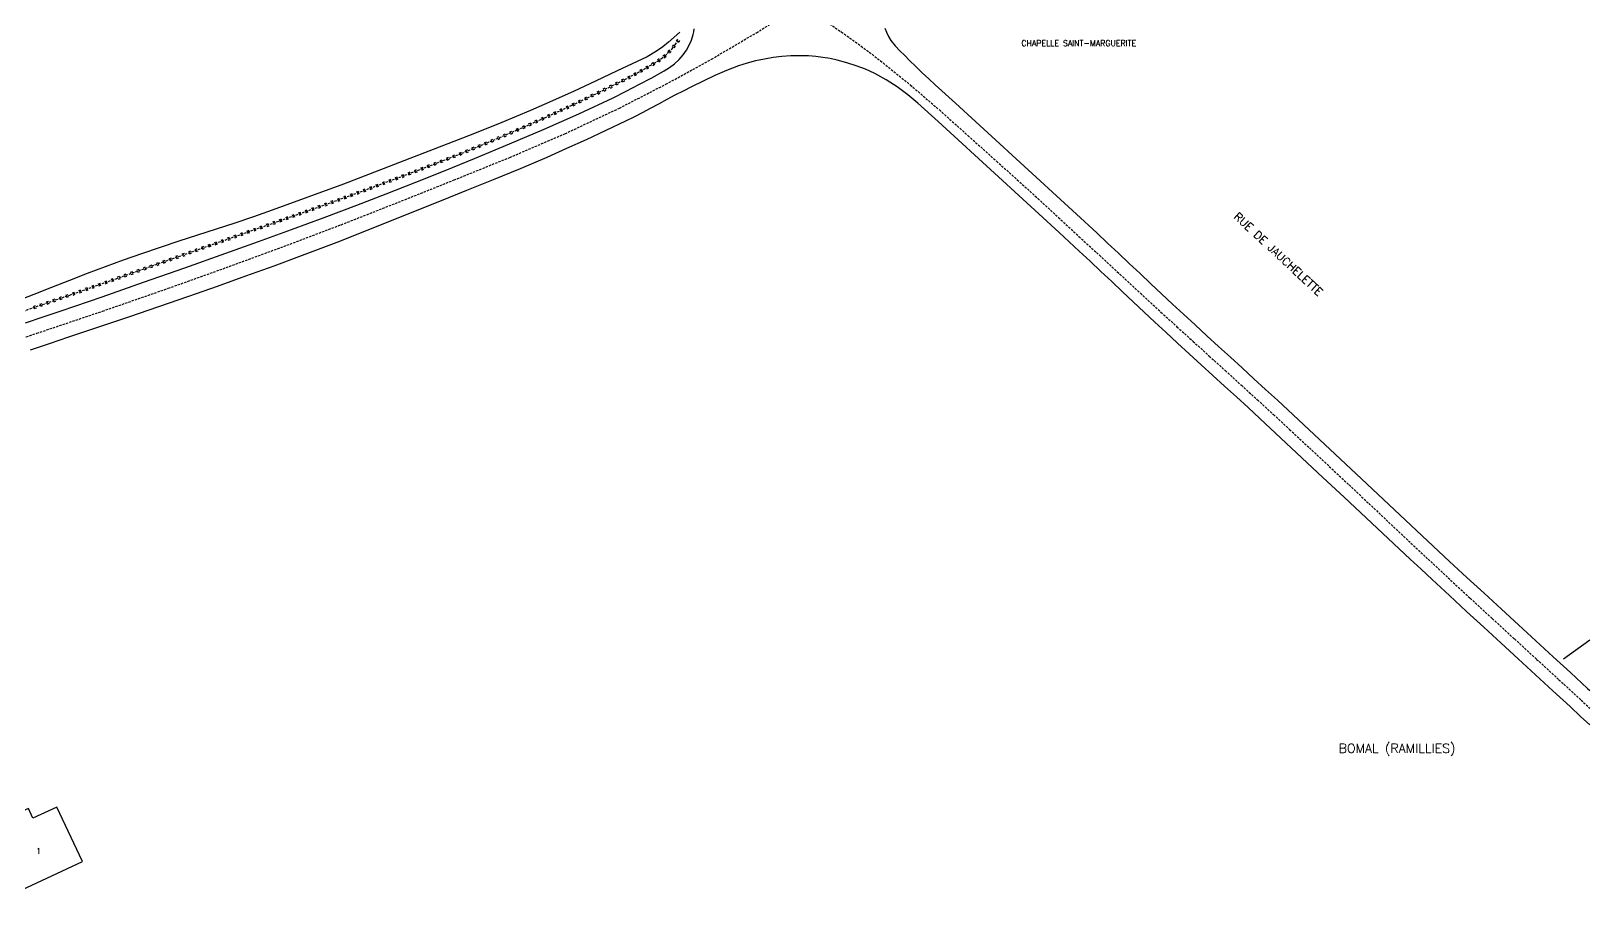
# Model space of a CAD drawing. Header units: millimetres. Extents: x 184000 to 185000, y 152000 to 153021.
# Drawn here: x 184659.1 to 185000, y 152471.9 to 152660.8 of the extents above; entities that cross this region are included whole.
import ezdxf
from ezdxf.enums import TextEntityAlignment as Align

# ---------------------------------------------------------------- set-up
doc = ezdxf.new("R2010")
doc.units = ezdxf.units.MM
doc.linetypes.add('DASHED', pattern=[0.75, 0.5, -0.25])
doc.layers.get('0').update_dxf_attribs({"linetype": 'CONTINUOUS'})
for name, color, linetype in [('W0001', 6, 'DASHED'), ('W0008', 7, 'CONTINUOUS'), ('W0101', 7, 'CONTINUOUS'), ('W0211', 2, 'CONTINUOUS'), ('W0220', 5, 'DASHED'), ('W0330', 7, 'CONTINUOUS'), ('W0980', 7, 'CONTINUOUS'), ('W0984', 7, 'CONTINUOUS'), ('W0989', 7, 'CONTINUOUS'), ('W0991', 7, 'CONTINUOUS')]:
    doc.layers.add(name, color=color, linetype=linetype)
doc.styles.get("Standard").update_dxf_attribs({"font": 'romans.shx', "width": 0.85})

# ---------------------------------------------------------------- blocks, each defined once
blk = doc.blocks.new('t220o')
at = {"color": 0, "linetype": 'Continuous'}
for p, q in [((-0.25, 0.25), (0.25, 0.25)), ((-0.25, -0.25), (0.25, -0.25))]:
    blk.add_line(p, q, dxfattribs=at)

msp = doc.modelspace()

# ---------------------------------------------------------------- linework, layer by layer
at = {"layer": 'W0001'}
for points in [[(184645.86, 152590), (184660.3, 152594.72), (184674.69, 152599.57), (184689.04, 152604.56), (184701.69, 152609.08), (184714.3, 152613.71), (184726.86, 152618.47), (184739.37, 152623.38), (184751.56, 152628.25), (184763.74, 152633.19), (184775.82, 152638.37), (184787.71, 152643.97), (184797.86, 152649.18), (184807.86, 152654.67), (184817.7, 152660.46), (184827.36, 152666.52)], [(184831.85, 152663.64), (184836.26, 152660.65), (184840.59, 152657.55), (184844.84, 152654.33), (184851.36, 152649.05), (184857.71, 152643.56), (184863.96, 152637.97), (184870.21, 152632.37), (184874.75, 152628.3), (184879.27, 152624.19), (184883.76, 152620.07), (184888.25, 152615.92), (184892.72, 152611.78), (184897.2, 152607.63), (184901.68, 152603.49), (184906.18, 152599.36), (184909.69, 152596.15), (184913.21, 152592.95), (184916.74, 152589.74), (184920.26, 152586.55), (184923.78, 152583.34), (184927.3, 152580.14), (184930.81, 152576.92), (184934.31, 152573.7), (184938.67, 152569.66), (184943.01, 152565.61), (184947.34, 152561.55), (184951.66, 152557.48), (184955.99, 152553.41), (184960.32, 152549.35), (184964.65, 152545.29), (184969, 152541.25), (184973.83, 152536.77), (184978.67, 152532.31), (184983.52, 152527.85), (184988.37, 152523.4), (184993.22, 152518.95), (184998.07, 152514.49), (185000, 152512.71)]]:
    msp.add_lwpolyline(points, dxfattribs=at)
at = {"layer": 'W0008'}
for points in [[(184797.54, 152652.15), (184798.7, 152652.85), (184799.79, 152653.67), (184800.78, 152654.59), (184801.67, 152655.62), (184802.39, 152656.64), (184802.99, 152657.72), (184803.47, 152658.86), (184803.85, 152660.05), (184803.99, 152660.66), (184804.1, 152661.29)], [(184845.78, 152661.49), (184846.16, 152660.56), (184846.6, 152659.65), (184847.12, 152658.79), (184848.03, 152657.59), (184849.06, 152656.5), (184850.14, 152655.45), (184851.2, 152654.41), (184852.57, 152653.04), (184853.97, 152651.69), (184855.38, 152650.36), (184856.81, 152649.04)], [(184853, 152645.07), (184850.8, 152646.91), (184848.5, 152648.61), (184846.08, 152650.16), (184843.58, 152651.54), (184841.59, 152652.46), (184839.55, 152653.24), (184837.47, 152653.9), (184835.36, 152654.47), (184833.81, 152654.81), (184832.24, 152655.07), (184830.66, 152655.26), (184829.08, 152655.38), (184827.14, 152655.43), (184825.21, 152655.39), (184823.27, 152655.25), (184821.35, 152655.03), (184819.43, 152654.71), (184817.52, 152654.31), (184815.64, 152653.81), (184813.78, 152653.23), (184811.15, 152652.23), (184808.58, 152651.08), (184806.05, 152649.85), (184803.52, 152648.61), (184801.69, 152647.71), (184799.88, 152646.77), (184798.07, 152645.82), (184796.27, 152644.86), (184794.47, 152643.9), (184792.67, 152642.94), (184790.86, 152642.01), (184789.03, 152641.09), (184784.77, 152639.05), (184780.48, 152637.05), (184776.18, 152635.11), (184771.85, 152633.2), (184766.01, 152630.71), (184760.14, 152628.3), (184754.25, 152625.93), (184748.36, 152623.56), (184740.88, 152620.55), (184733.39, 152617.56), (184725.88, 152614.61), (184718.35, 152611.72), (184712.15, 152609.42), (184705.94, 152607.18), (184699.71, 152604.97), (184693.47, 152602.78), (184686.91, 152600.51), (184680.34, 152598.27), (184673.77, 152596.05), (184667.19, 152593.84), (184663, 152592.44), (184658.8, 152591.05)], [(184657.83, 152597.01), (184661.7, 152598.31), (184665.58, 152599.61), (184674.61, 152602.72), (184683.63, 152605.87), (184692.63, 152609.05), (184701.63, 152612.26), (184708.8, 152614.83), (184715.98, 152617.42), (184723.13, 152620.05), (184730.27, 152622.73), (184736.73, 152625.22), (184743.18, 152627.74), (184749.61, 152630.32), (184756.01, 152632.96), (184763.65, 152636.16), (184771.28, 152639.4), (184778.86, 152642.74), (184786.37, 152646.25), (184789.2, 152647.65), (184792.01, 152649.1), (184794.79, 152650.6), (184797.54, 152652.15)], [(184856.81, 152649.04), (184861.24, 152645.02), (184865.66, 152640.99), (184870.09, 152636.95), (184874.5, 152632.91), (184878.92, 152628.86), (184883.33, 152624.81), (184887.74, 152620.75), (184892.14, 152616.67), (184894.51, 152614.46), (184896.88, 152612.24), (184899.25, 152610.01), (184901.61, 152607.78), (184903.97, 152605.56), (184906.34, 152603.33), (184908.71, 152601.11), (184911.09, 152598.9), (184913.65, 152596.54), (184916.22, 152594.18), (184918.79, 152591.83), (184921.37, 152589.48), (184923.95, 152587.13), (184926.52, 152584.78), (184929.09, 152582.42), (184931.65, 152580.06), (184936.27, 152575.77), (184940.87, 152571.47), (184945.47, 152567.16), (184950.07, 152562.85), (184952.48, 152560.6), (184954.89, 152558.34), (184957.29, 152556.08), (184959.7, 152553.83), (184962.11, 152551.57), (184964.52, 152549.31), (184966.93, 152547.06), (184969.34, 152544.82), (184973.11, 152541.33), (184976.87, 152537.86), (184980.65, 152534.38), (184984.42, 152530.92), (184988.2, 152527.45), (184991.98, 152523.98), (184995.75, 152520.51), (184999.52, 152517.03), (185000, 152516.59)], [(184853, 152645.07), (184857.42, 152641.04), (184861.84, 152637.01), (184866.25, 152632.98), (184870.66, 152628.94), (184875.08, 152624.89), (184879.49, 152620.83), (184883.9, 152616.77), (184888.3, 152612.7), (184890.67, 152610.48), (184893.04, 152608.26), (184895.41, 152606.04), (184897.77, 152603.81), (184900.14, 152601.58), (184902.5, 152599.36), (184904.87, 152597.14), (184907.25, 152594.93), (184909.81, 152592.56), (184912.38, 152590.21), (184914.95, 152587.85), (184917.53, 152585.51), (184920.11, 152583.16), (184922.68, 152580.81), (184925.25, 152578.45), (184927.82, 152576.09), (184932.43, 152571.8), (184937.03, 152567.5), (184941.63, 152563.19), (184946.23, 152558.88), (184948.64, 152556.63), (184951.05, 152554.37), (184953.45, 152552.11), (184955.86, 152549.85), (184958.27, 152547.6), (184960.68, 152545.34), (184963.09, 152543.09), (184965.51, 152540.84), (184969.27, 152537.36), (184973.04, 152533.88), (184976.81, 152530.41), (184980.59, 152526.94), (184984.36, 152523.48), (184988.14, 152520.01), (184991.91, 152516.54), (184995.68, 152513.06), (184997.98, 152510.93), (185000, 152509.05)]]:
    msp.add_lwpolyline(points, dxfattribs=at)
at = {"layer": 'W0101'}
msp.add_lwpolyline([(184659.45, 152488.65), (184658.45, 152490.8), (184655.75, 152489.54), (184656.84, 152487.22), (184653.26, 152485.54), (184654.28, 152483.36), (184651.89, 152482.24), (184653.53, 152478.74), (184651.87, 152477.97), (184654.71, 152471.89), (184670.26, 152479.17), (184664.68, 152491.09), (184659.45, 152488.65)], close=True, dxfattribs=at)
at = {"layer": 'W0211'}
msp.add_lwpolyline([(184800.92, 152660.61), (184799.74, 152659.47), (184798.5, 152658.39), (184797.2, 152657.38), (184795.85, 152656.45), (184793.77, 152655.22), (184791.6, 152654.15), (184789.41, 152653.14), (184787.23, 152652.13), (184782.53, 152649.9), (184777.81, 152647.7), (184773.07, 152645.56), (184768.31, 152643.48), (184761.98, 152640.84), (184755.63, 152638.3), (184749.24, 152635.81), (184742.86, 152633.33), (184735.11, 152630.34), (184727.34, 152627.37), (184719.56, 152624.46), (184711.75, 152621.63), (184707.69, 152620.21), (184703.62, 152618.84), (184699.54, 152617.51), (184695.45, 152616.18), (184691.36, 152614.86), (184687.28, 152613.51), (184683.21, 152612.13), (184679.16, 152610.7), (184675.23, 152609.26), (184671.31, 152607.77), (184667.4, 152606.26), (184663.5, 152604.73), (184659.61, 152603.19), (184655.71, 152601.65)], dxfattribs=at)
at = {"layer": 'W0220'}
msp.add_lwpolyline([(184657.31, 152599.56), (184667.48, 152603.08), (184677.64, 152606.66), (184687.78, 152610.27), (184697.92, 152613.87), (184707.09, 152617.11), (184716.26, 152620.33), (184725.41, 152623.6), (184734.54, 152626.95), (184740.79, 152629.29), (184747.03, 152631.66), (184753.24, 152634.1), (184759.42, 152636.64), (184765.43, 152639.21), (184771.41, 152641.87), (184777.35, 152644.61), (184783.26, 152647.43), (184786.09, 152648.81), (184788.91, 152650.23), (184791.71, 152651.7), (184794.45, 152653.26), (184795.29, 152653.75), (184796.12, 152654.27), (184796.93, 152654.82), (184797.7, 152655.43), (184798.5, 152656.18), (184799.25, 152656.97), (184799.95, 152657.82), (184800.6, 152658.7)], dxfattribs=at)
at = {"layer": 'W0330'}
msp.add_lwpolyline([(184994.23, 152523.5), (185000, 152527.69)], dxfattribs=at)

# ---------------------------------------------------------------- block references
at = {"layer": 'W0220'}
for p, rotation in [((184798.69, 152656.37), 46.65071326625327), ((184799.68, 152657.49), 50.32172992004935), ((184800.59, 152658.69), 53.99274734735801), ((184792.52, 152652.16), 29.59365543772207), ((184793.82, 152652.9), 29.59365543772207), ((184795.12, 152653.65), 30.72654154473892), ((184796.39, 152654.45), 34.2437589383881), ((184797.59, 152655.34), 38.60542396338943), ((184785.86, 152648.7), 26.05215085822073), ((184787.21, 152649.37), 26.57527835519828), ((184788.55, 152650.04), 26.57527835519828), ((184789.88, 152650.73), 27.7560815836646), ((184791.21, 152651.43), 27.7560815836646), ((184779.11, 152645.45), 25.53036857095223), ((184780.46, 152646.09), 25.53036857095223), ((184781.81, 152646.74), 25.53036857095223), ((184783.17, 152647.39), 25.53036857095223), ((184784.52, 152648.04), 26.05215085822073), ((184772.31, 152642.28), 24.74190924610596), ((184773.67, 152642.91), 24.74190924610596), ((184775.03, 152643.54), 24.74190924610596), ((184776.39, 152644.17), 24.74190924610596), ((184777.75, 152644.8), 25.53036857095223), ((184764.08, 152638.63), 23.19997111191812), ((184765.46, 152639.23), 23.96511003044433), ((184766.83, 152639.83), 23.96511003044433), ((184768.2, 152640.44), 23.96511003044433), ((184769.57, 152641.05), 23.96511003044433), ((184770.94, 152641.66), 23.96511003044433), ((184755.79, 152635.14), 22.31319233399642), ((184757.17, 152635.71), 22.31319233399642), ((184758.56, 152636.28), 22.31319233399642), ((184759.94, 152636.86), 23.19997111191812), ((184761.32, 152637.45), 23.19997111191812), ((184762.7, 152638.04), 23.19997111191812), ((184747.42, 152631.82), 21.42433196369749), ((184748.82, 152632.37), 21.42433196369749), ((184750.22, 152632.91), 21.42433196369749), ((184751.61, 152633.46), 21.42433196369749), ((184753.01, 152634.01), 21.42433196369749), ((184754.4, 152634.58), 22.31319233399642), ((184739.01, 152628.62), 20.54768814442186), ((184740.41, 152629.15), 20.54768814442186), ((184741.82, 152629.68), 20.83579914466569), ((184743.22, 152630.21), 20.83579914466569), ((184744.62, 152630.75), 20.83579914466569), ((184746.02, 152631.28), 20.83579914466569), ((184729.16, 152624.97), 20.14586430268946), ((184730.57, 152625.49), 20.14586430268946), ((184731.98, 152626.01), 20.14586430268946), ((184733.39, 152626.52), 20.14586430268946), ((184734.8, 152627.04), 20.54768814442186), ((184736.2, 152627.57), 20.54768814442186), ((184737.6, 152628.1), 20.54768814442186), ((184720.7, 152621.92), 19.62480006293644), ((184722.11, 152622.42), 19.62480006293644), ((184723.52, 152622.92), 19.62480006293644), ((184724.94, 152623.43), 19.62480006293644), ((184726.35, 152623.94), 20.14586430268946), ((184727.76, 152624.46), 20.14586430268946), ((184710.8, 152618.41), 19.39090872420721), ((184712.22, 152618.91), 19.39090872420721), ((184713.63, 152619.41), 19.39090872420721), ((184715.05, 152619.91), 19.39090872420721), ((184716.46, 152620.41), 19.62480006293644), ((184717.87, 152620.91), 19.62480006293644), ((184719.29, 152621.41), 19.62480006293644), ((184700.9, 152614.92), 19.44422453337278), ((184702.31, 152615.42), 19.44422453337278), ((184703.73, 152615.92), 19.44422453337278), ((184705.14, 152616.42), 19.44422453337278), ((184706.56, 152616.92), 19.44422453337278), ((184707.97, 152617.42), 19.39090872420721), ((184709.39, 152617.91), 19.39090872420721), ((184691, 152611.41), 19.5604362799755), ((184692.42, 152611.91), 19.5604362799755), ((184693.83, 152612.42), 19.5604362799755), ((184695.24, 152612.92), 19.5604362799755), ((184696.66, 152613.42), 19.5604362799755), ((184698.07, 152613.92), 19.44422453337278), ((184699.48, 152614.42), 19.44422453337278), ((184681.11, 152607.9), 19.55890317278249), ((184682.52, 152608.4), 19.55890317278249), ((184683.94, 152608.9), 19.55890317278249), ((184685.35, 152609.4), 19.55890317278249), ((184686.76, 152609.9), 19.55890317278249), ((184688.18, 152610.41), 19.5604362799755), ((184689.59, 152610.91), 19.5604362799755), ((184671.21, 152604.4), 19.40853872448003), ((184672.62, 152604.9), 19.40853872448003), ((184674.04, 152605.39), 19.40853872448003), ((184675.45, 152605.89), 19.40853872448003), ((184676.87, 152606.39), 19.40853872448003), ((184678.28, 152606.89), 19.55890317278249), ((184679.69, 152607.39), 19.55890317278249), ((184662.71, 152601.43), 19.10934884752011), ((184664.13, 152601.92), 19.10934884752011), ((184665.55, 152602.41), 19.10934884752011), ((184666.96, 152602.91), 19.10934884752011), ((184668.38, 152603.4), 19.40853872448003), ((184669.79, 152603.9), 19.40853872448003), ((184659.88, 152600.45), 19.10934884752011), ((184661.29, 152600.94), 19.10934884752011)]:
    msp.add_blockref('t220o', p, dxfattribs=dict(at, rotation=rotation))

# ---------------------------------------------------------------- texts
at = {"layer": 'W0980'}
msp.add_text('BOMAL (RAMILLIES)', height=2, dxfattribs=at).set_placement((184957.84, 152503.8), align=Align.MIDDLE)
at = {"layer": 'W0984'}
msp.add_text('CHAPELLE SAINT-MARGUERITE  ', height=1.25, dxfattribs=at).set_placement((184889.07, 152658.18), align=Align.MIDDLE_CENTER)
at = {"layer": 'W0989'}
msp.add_text('RUE DE JAUCHELETTE  ', height=1.75, rotation=317.0655, dxfattribs=at).set_placement((184932.77, 152611.21), align=Align.MIDDLE_CENTER)
at = {"layer": 'W0991'}
msp.add_text('1', height=1.25, dxfattribs=at).set_placement((184660.71, 152481.49), align=Align.MIDDLE_CENTER)

doc.saveas('drawing.dxf')
